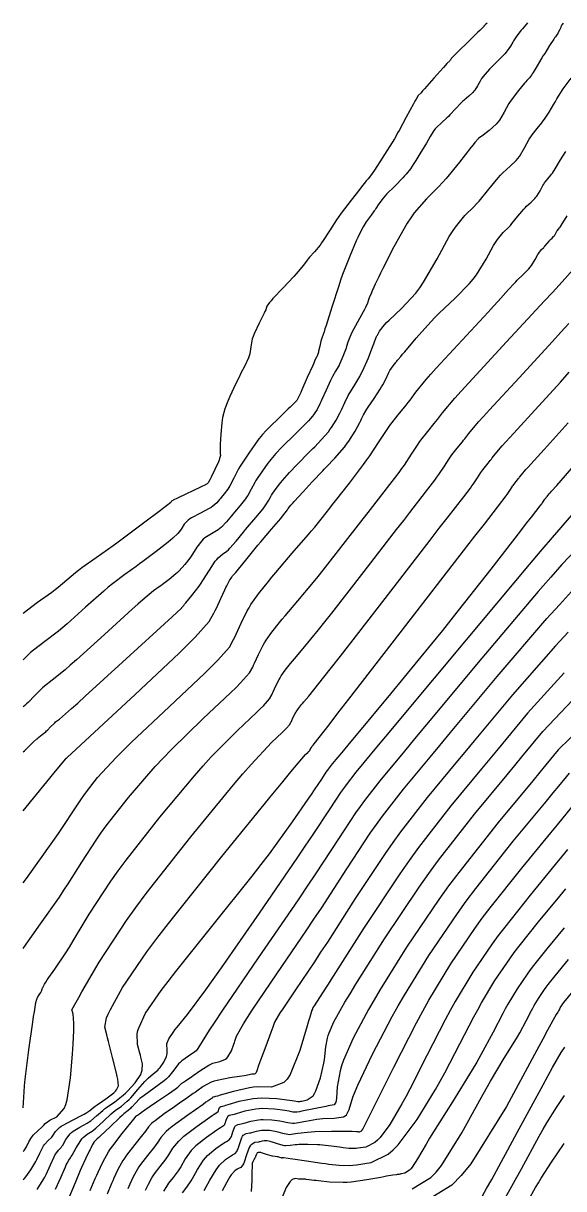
# Model space of a CAD drawing. Header units: metres. Extents: x 837475 to 838479, y 1189012 to 1191015.
# Drawn here: x 837476.5 to 837519.9, y 1190225.4 to 1190319 of the extents above; entities that cross this region are included whole.
import ezdxf

# ---------------------------------------------------------------- set-up
doc = ezdxf.new("R2010")
doc.units = ezdxf.units.M
doc.header["$LTSCALE"] = 0.3
doc.layers.add('COTAS 10', color=1, linetype='Continuous')
doc.layers.add('COTAS INT', color=252, linetype='Continuous')

msp = doc.modelspace()

# ---------------------------------------------------------------- linework, layer by layer
at = {"layer": 'COTAS 10'}
for points, elevation in [([(837519.856, 1190319.019), (837519.757, 1190318.874), (837519.696, 1190318.76), (837519.675, 1190318.718), (837519.652, 1190318.67), (837519.554, 1190318.46), (837519.456, 1190318.255), (837519.433, 1190318.211), (837519.411, 1190318.173), (837519.347, 1190318.08), (837519.225, 1190317.913), (837519.167, 1190317.828), (837519.099, 1190317.725), (837518.765, 1190317.215), (837518.368, 1190316.588), (837518.259, 1190316.413), (837518.151, 1190316.237), (837517.768, 1190315.594), (837517.442, 1190315.05), (837517.369, 1190314.937), (837517.305, 1190314.839), (837517.138, 1190314.622), (837516.934, 1190314.399), (837516.846, 1190314.299), (837516.745, 1190314.181), (837516.266, 1190313.616), (837515.745, 1190312.937), (837515.618, 1190312.747), (837515.497, 1190312.557), (837515.122, 1190311.865), (837514.738, 1190311.216), (837514.612, 1190311.054), (837514.478, 1190310.898), (837513.922, 1190310.398), (837513.417, 1190310.023), (837513.314, 1190309.947), (837513.228, 1190309.883), (837513.05, 1190309.75), (837512.774, 1190309.426), (837512.626, 1190309.242), (837512.446, 1190309.016), (837511.537, 1190307.858), (837510.453, 1190306.538), (837510.163, 1190306.211), (837509.877, 1190305.9), (837508.884, 1190304.916), (837507.896, 1190303.791), (837507.615, 1190303.393), (837507.329, 1190302.956), (837506.267, 1190301.062), (837505.376, 1190299.299), (837505.198, 1190298.945), (837505.049, 1190298.65), (837504.76, 1190298.066), (837504.652, 1190297.825), (837504.618, 1190297.745), (837504.581, 1190297.66), (837504.433, 1190297.307), (837504.29, 1190296.951), (837504.257, 1190296.865), (837504.227, 1190296.784), (837504.143, 1190296.536), (837503.981, 1190296.171), (837503.903, 1190296.017), (837503.809, 1190295.84), (837503.35, 1190295.006), (837502.892, 1190294.16), (837502.8, 1190293.974), (837502.722, 1190293.809), (837502.565, 1190293.391), (837502.468, 1190293.044), (837502.428, 1190292.924), (837502.382, 1190292.794), (837502.17, 1190292.241), (837501.928, 1190291.683), (837501.864, 1190291.55), (837501.801, 1190291.426), (837501.581, 1190291.059), (837501.335, 1190290.642), (837501.255, 1190290.487), (837501.17, 1190290.316), (837500.82, 1190289.554), (837500.474, 1190288.785), (837500.392, 1190288.608), (837500.316, 1190288.447), (837500.091, 1190287.999), (837499.871, 1190287.648), (837499.799, 1190287.548), (837499.721, 1190287.448), (837499.399, 1190287.077), (837498.987, 1190286.652), (837498.853, 1190286.518), (837498.71, 1190286.376), (837498.124, 1190285.803), (837497.529, 1190285.22), (837497.382, 1190285.071), (837497.242, 1190284.928), (837496.798, 1190284.458), (837496.39, 1190283.981), (837496.273, 1190283.833), (837496.153, 1190283.678), (837495.704, 1190283.063), (837495.287, 1190282.436), (837495.187, 1190282.275), (837495.094, 1190282.118), (837494.817, 1190281.596), (837494.537, 1190281.095), (837494.443, 1190280.952), (837494.341, 1190280.807), (837493.915, 1190280.269), (837493.46, 1190279.734), (837493.341, 1190279.591), (837493.225, 1190279.451), (837492.83, 1190278.963), (837492.415, 1190278.531), (837492.287, 1190278.425), (837492.153, 1190278.325), (837491.618, 1190278.017), (837491.089, 1190277.687), (837490.959, 1190277.574), (837490.835, 1190277.451), (837490.446, 1190276.93), (837490.088, 1190276.362), (837489.983, 1190276.21), (837489.876, 1190276.06), (837489.472, 1190275.536), (837489.025, 1190275.043), (837488.891, 1190274.912), (837488.753, 1190274.784), (837488.221, 1190274.342), (837487.688, 1190273.943), (837487.549, 1190273.841), (837487.415, 1190273.744), (837486.964, 1190273.424), (837486.102, 1190272.711), (837485.71, 1190272.365), (837485.25, 1190271.954), (837483.032, 1190269.935), (837480.772, 1190267.885), (837480.286, 1190267.456), (837479.861, 1190267.086), (837478.828, 1190266.247), (837478.223, 1190265.782), (837478.067, 1190265.647), (837477.916, 1190265.51), (837477.413, 1190264.992), (837476.924, 1190264.48), (837476.782, 1190264.346), (837476.637, 1190264.216), (837476.514, 1190264.117)], 1570), ([(837476.514, 1190231.907), (837476.569, 1190233.193), (837476.612, 1190233.678), (837476.667, 1190234.214), (837476.964, 1190236.573), (837477.278, 1190238.793), (837477.343, 1190239.241), (837477.399, 1190239.617), (837477.522, 1190240.372), (837477.601, 1190240.638), (837477.629, 1190240.705), (837477.66, 1190240.77), (837477.793, 1190240.982), (837477.921, 1190241.177), (837477.949, 1190241.231), (837477.974, 1190241.285), (837478.035, 1190241.481), (837478.214, 1190241.843), (837478.313, 1190242.001), (837478.433, 1190242.185), (837479.043, 1190243.057), (837479.923, 1190244.362), (837480.213, 1190244.819), (837480.522, 1190245.317), (837481.807, 1190247.457), (837483.536, 1190250.121), (837484.125, 1190250.948), (837484.762, 1190251.814), (837487.463, 1190255.267), (837490.253, 1190258.586), (837490.946, 1190259.368), (837491.604, 1190260.091), (837493.695, 1190262.207), (837495.228, 1190263.651), (837495.534, 1190263.95), (837495.79, 1190264.205), (837496.286, 1190264.765), (837496.464, 1190265.09), (837496.518, 1190265.199), (837496.575, 1190265.315), (837496.797, 1190265.8), (837497.055, 1190266.319), (837497.133, 1190266.456), (837497.215, 1190266.59), (837497.534, 1190267.052), (837497.964, 1190267.59), (837498.114, 1190267.771), (837498.278, 1190267.967), (837498.984, 1190268.794), (837500.219, 1190270.302), (837500.716, 1190270.928), (837501.28, 1190271.644), (837503.878, 1190274.984), (837506.482, 1190278.35), (837507.051, 1190279.083), (837507.553, 1190279.729), (837508.814, 1190281.347), (837509.55, 1190282.311), (837509.721, 1190282.546), (837509.878, 1190282.767), (837510.325, 1190283.45), (837510.697, 1190284.03), (837510.807, 1190284.186), (837510.919, 1190284.341), (837511.347, 1190284.884), (837511.76, 1190285.389), (837511.862, 1190285.519), (837511.959, 1190285.645), (837512.268, 1190286.066), (837513.055, 1190286.99), (837513.454, 1190287.433), (837513.931, 1190287.958), (837516.309, 1190290.529), (837518.995, 1190293.446), (837519.666, 1190294.188), (837520.306, 1190294.902)], 1580), ([(837522.092, 1190278.018), (837519.75, 1190275.54), (837518.852, 1190274.527), (837517.847, 1190273.371), (837513.317, 1190268.018), (837508.878, 1190262.69), (837507.929, 1190261.55), (837507.103, 1190260.557), (837505.133, 1190258.184), (837503.909, 1190256.603), (837503.553, 1190256.11), (837503.19, 1190255.591), (837501.816, 1190253.517), (837499.964, 1190250.692), (837499.299, 1190249.701), (837498.568, 1190248.619), (837495.379, 1190243.955), (837492.453, 1190239.673), (837491.888, 1190238.832), (837491.429, 1190238.14), (837490.658, 1190236.885), (837490.477, 1190236.589), (837490.389, 1190236.501), (837490.286, 1190236.411), (837489.78, 1190236.068), (837489.229, 1190235.678), (837489.097, 1190235.559), (837488.974, 1190235.435), (837488.608, 1190234.947), (837488.177, 1190234.406), (837488.014, 1190234.249), (837487.832, 1190234.088), (837487.016, 1190233.481), (837486.21, 1190232.914), (837486.034, 1190232.778), (837485.879, 1190232.652), (837485.489, 1190232.275), (837485.246, 1190231.996), (837485.184, 1190231.932), (837485.123, 1190231.873), (837484.92, 1190231.709), (837484.584, 1190231.431), (837484.439, 1190231.3), (837484.271, 1190231.147), (837483.479, 1190230.399), (837482.718, 1190229.673), (837482.57, 1190229.534), (837482.45, 1190229.421), (837482.244, 1190229.234), (837482.201, 1190229.185), (837482.183, 1190229.159), (837482.164, 1190229.127), (837482.073, 1190228.967), (837481.928, 1190228.68), (837481.873, 1190228.569), (837481.812, 1190228.444), (837481.541, 1190227.876), (837481.197, 1190227.122), (837481.09, 1190226.879), (837480.978, 1190226.622), (837480.531, 1190225.57), (837480.143, 1190224.641)], 1590), ([(837521.313, 1190262.491), (837519.459, 1190260.648), (837518.463, 1190259.446), (837517.984, 1190258.868), (837517.417, 1190258.183), (837514.638, 1190254.822), (837511.47, 1190250.821), (837510.659, 1190249.733), (837509.876, 1190248.653), (837507.286, 1190244.822), (837505.165, 1190241.404), (837504.678, 1190240.585), (837504.234, 1190239.82), (837502.993, 1190237.517), (837502.215, 1190235.733), (837502.062, 1190235.295), (837501.937, 1190234.882), (837501.712, 1190233.594), (837501.648, 1190232.687), (837501.624, 1190232.514), (837501.598, 1190232.375), (837501.479, 1190232.154), (837501.144, 1190232.104), (837500.981, 1190232.073), (837500.787, 1190232.034), (837499.832, 1190231.828), (837498.872, 1190231.634), (837498.674, 1190231.602), (837498.506, 1190231.579), (837498.147, 1190231.577), (837497.82, 1190231.649), (837497.671, 1190231.673), (837497.499, 1190231.698), (837496.667, 1190231.806), (837495.7, 1190231.853), (837495.442, 1190231.84), (837495.188, 1190231.816), (837494.306, 1190231.635), (837493.593, 1190231.428), (837493.445, 1190231.388), (837493.32, 1190231.354), (837493.047, 1190231.292), (837492.925, 1190231.221), (837492.895, 1190231.181), (837492.867, 1190231.133), (837492.777, 1190230.889), (837492.699, 1190230.643), (837492.678, 1190230.594), (837492.657, 1190230.552), (837492.585, 1190230.471), (837492.333, 1190230.312), (837492.2, 1190230.221), (837492.039, 1190230.11), (837491.227, 1190229.543), (837490.36, 1190228.852), (837490.164, 1190228.663), (837489.988, 1190228.476), (837489.511, 1190227.81), (837489.147, 1190227.182), (837489.042, 1190227.019), (837488.935, 1190226.861), (837488.532, 1190226.328), (837488.163, 1190225.852), (837488.077, 1190225.729), (837487.999, 1190225.61), (837487.776, 1190225.213)], 1600), ([(837519.925, 1190246.369), (837518.541, 1190244.684), (837517.479, 1190243.348), (837517.214, 1190242.995), (837516.961, 1190242.649), (837516.152, 1190241.459), (837515.415, 1190240.231), (837515.207, 1190239.86), (837514.998, 1190239.477), (837514.229, 1190237.982), (837513.255, 1190236.164), (837512.917, 1190235.577), (837512.548, 1190234.953), (837510.965, 1190232.399), (837509.452, 1190229.997), (837509.126, 1190229.47), (837508.841, 1190229.003), (837508.149, 1190227.814), (837507.736, 1190227.155), (837507.626, 1190227.021), (837507.519, 1190226.909), (837507.149, 1190226.681), (837506.856, 1190226.609), (837506.797, 1190226.596), (837506.748, 1190226.585), (837506.651, 1190226.567), (837506.56, 1190226.556), (837506.514, 1190226.55), (837506.459, 1190226.543), (837506.186, 1190226.503), (837505.664, 1190226.415), (837505.451, 1190226.377), (837505.21, 1190226.333), (837504.093, 1190226.124), (837502.837, 1190225.947), (837502.508, 1190225.923), (837502.186, 1190225.909), (837501.09, 1190225.951), (837500.203, 1190226.049), (837500.013, 1190226.07), (837499.848, 1190226.09), (837499.45, 1190226.141), (837499.223, 1190226.169), (837499.165, 1190226.174), (837499.108, 1190226.178), (837498.921, 1190226.181), (837498.731, 1190226.187), (837498.673, 1190226.192), (837498.613, 1190226.199), (837498.377, 1190226.238), (837498.109, 1190226.159), (837498.029, 1190226.091), (837497.945, 1190226.004), (837497.621, 1190225.524), (837497.319, 1190224.796)], 1610), ([(837516.829, 1190224.066), (837517.64, 1190225.508), (837517.867, 1190225.889), (837518.095, 1190226.263), (837518.928, 1190227.545), (837519.929, 1190229.046)], 1620)]:
    msp.add_lwpolyline(points, dxfattribs=dict(at, elevation=elevation))
at = {"layer": 'COTAS INT'}
for points, elevation in [([(837517.002, 1190319.04), (837516.577, 1190318.568), (837516.478, 1190318.451), (837516.388, 1190318.34), (837516.131, 1190317.988), (837515.929, 1190317.671), (837515.874, 1190317.582), (837515.82, 1190317.493), (837515.626, 1190317.167), (837515.364, 1190316.798), (837515.267, 1190316.682), (837515.158, 1190316.559), (837514.678, 1190316.063), (837514.175, 1190315.562), (837514.053, 1190315.435), (837513.939, 1190315.314), (837513.587, 1190314.919), (837513.309, 1190314.556), (837513.241, 1190314.455), (837513.177, 1190314.353), (837512.977, 1190313.984), (837512.763, 1190313.631), (837512.691, 1190313.541), (837512.612, 1190313.453), (837512.281, 1190313.16), (837511.893, 1190312.837), (837511.779, 1190312.73), (837511.662, 1190312.616), (837511.217, 1190312.141), (837510.76, 1190311.651), (837510.636, 1190311.526), (837510.513, 1190311.407), (837510.076, 1190311.019), (837509.675, 1190310.633), (837509.575, 1190310.514), (837509.478, 1190310.391), (837509.168, 1190309.904), (837508.871, 1190309.375), (837508.784, 1190309.226), (837508.694, 1190309.075), (837508.35, 1190308.518), (837508.016, 1190307.99), (837507.851, 1190307.731), (837507.593, 1190307.324), (837507.256, 1190306.886), (837507.127, 1190306.74), (837506.982, 1190306.584), (837506.328, 1190305.931), (837505.674, 1190305.274), (837505.529, 1190305.115), (837505.4, 1190304.966), (837505.063, 1190304.51), (837504.825, 1190304.133), (837504.758, 1190304.034), (837504.69, 1190303.937), (837504.44, 1190303.603), (837504.187, 1190303.263), (837504.117, 1190303.161), (837504.047, 1190303.057), (837503.794, 1190302.654), (837503.477, 1190302.037), (837503.366, 1190301.798), (837503.245, 1190301.529), (837502.725, 1190300.31), (837502.147, 1190298.822), (837501.989, 1190298.383), (837501.832, 1190297.933), (837501.274, 1190296.211), (837500.82, 1190294.747), (837500.729, 1190294.46), (837500.653, 1190294.225), (837500.505, 1190293.801), (837500.444, 1190293.635), (837500.424, 1190293.563), (837500.402, 1190293.478), (837500.309, 1190293.077), (837500.219, 1190292.674), (837500.199, 1190292.588), (837500.18, 1190292.514), (837500.128, 1190292.341), (837500.089, 1190292.252), (837500.079, 1190292.231), (837500.069, 1190292.211), (837500.034, 1190292.152), (837499.903, 1190291.877), (837499.832, 1190291.72), (837499.746, 1190291.529), (837499.313, 1190290.55), (837498.874, 1190289.558), (837498.785, 1190289.359), (837498.71, 1190289.193), (837498.558, 1190288.867), (837498.487, 1190288.754), (837498.464, 1190288.722), (837498.439, 1190288.69), (837498.335, 1190288.571), (837498.068, 1190288.304), (837497.941, 1190288.179), (837497.789, 1190288.032), (837497.049, 1190287.315), (837496.301, 1190286.589), (837496.144, 1190286.435), (837496.01, 1190286.303), (837495.709, 1190285.995), (837495.454, 1190285.673), (837495.348, 1190285.53), (837495.228, 1190285.365), (837494.667, 1190284.574), (837494.073, 1190283.681), (837493.931, 1190283.451), (837493.798, 1190283.228), (837493.402, 1190282.483), (837493.085, 1190281.864), (837493.002, 1190281.72), (837492.922, 1190281.588), (837492.649, 1190281.21), (837492.401, 1190280.919), (837492.336, 1190280.841), (837492.273, 1190280.764), (837492.057, 1190280.498), (837491.729, 1190280.214), (837491.595, 1190280.127), (837491.441, 1190280.035), (837490.73, 1190279.67), (837490.024, 1190279.295), (837489.873, 1190279.197), (837489.742, 1190279.101), (837489.432, 1190278.776), (837489.241, 1190278.474), (837489.185, 1190278.393), (837489.129, 1190278.313), (837488.914, 1190278.034), (837488.514, 1190277.649), (837488.341, 1190277.502), (837488.14, 1190277.337), (837487.192, 1190276.597), (837486.119, 1190275.794), (837485.841, 1190275.59), (837485.571, 1190275.394), (837484.665, 1190274.752), (837483.663, 1190273.988), (837483.333, 1190273.715), (837482.981, 1190273.415), (837481.519, 1190272.11), (837480.038, 1190270.789), (837479.673, 1190270.479), (837479.327, 1190270.194), (837478.243, 1190269.363), (837477.336, 1190268.666), (837477.103, 1190268.464), (837476.877, 1190268.258), (837476.514, 1190267.884)], 1568), ([(837513.741, 1190319.023), (837513.647, 1190318.923), (837513.496, 1190318.761), (837513.491, 1190318.753), (837513.49, 1190318.751), (837513.488, 1190318.749), (837513.484, 1190318.741), (837513.287, 1190318.546), (837513.164, 1190318.427), (837513.012, 1190318.278), (837512.218, 1190317.505), (837511.416, 1190316.724), (837511.26, 1190316.571), (837511.132, 1190316.446), (837510.908, 1190316.221), (837510.873, 1190316.175), (837510.865, 1190316.162), (837510.856, 1190316.15), (837510.831, 1190316.103), (837510.804, 1190316.058), (837510.795, 1190316.047), (837510.785, 1190316.035), (837510.743, 1190315.998), (837510.521, 1190315.762), (837510.398, 1190315.626), (837510.248, 1190315.458), (837509.482, 1190314.596), (837508.717, 1190313.733), (837508.567, 1190313.565), (837508.444, 1190313.428), (837508.222, 1190313.19), (837508.046, 1190312.902), (837507.951, 1190312.735), (837507.837, 1190312.529), (837507.256, 1190311.467), (837506.678, 1190310.401), (837506.564, 1190310.194), (837506.471, 1190310.023), (837506.305, 1190309.723), (837505.319, 1190308.17), (837504.7, 1190307.21), (837504.57, 1190307.016), (837504.458, 1190306.853), (837504.206, 1190306.523), (837504.091, 1190306.406), (837504.065, 1190306.378), (837504.042, 1190306.352), (837503.982, 1190306.271), (837503.78, 1190306.002), (837503.667, 1190305.857), (837503.529, 1190305.681), (837502.826, 1190304.79), (837502.033, 1190303.748), (837501.839, 1190303.477), (837501.655, 1190303.214), (837501.083, 1190302.324), (837500.595, 1190301.558), (837500.465, 1190301.372), (837500.337, 1190301.198), (837499.89, 1190300.663), (837499.489, 1190300.219), (837499.389, 1190300.101), (837499.295, 1190299.986), (837498.995, 1190299.59), (837498.583, 1190299.078), (837498.417, 1190298.89), (837498.23, 1190298.681), (837497.368, 1190297.759), (837496.557, 1190296.891), (837496.402, 1190296.716), (837496.277, 1190296.569), (837496.076, 1190296.275), (837495.976, 1190296.003), (837495.914, 1190295.87), (837495.838, 1190295.712), (837495.44, 1190294.931), (837495.037, 1190294.065), (837494.958, 1190293.853), (837494.893, 1190293.654), (837494.775, 1190293.032), (837494.687, 1190292.468), (837494.641, 1190292.304), (837494.585, 1190292.137), (837494.306, 1190291.508), (837493.962, 1190290.841), (837493.865, 1190290.65), (837493.768, 1190290.457), (837493.411, 1190289.739), (837493.081, 1190289.031), (837493, 1190288.845), (837492.924, 1190288.662), (837492.69, 1190288.035), (837492.516, 1190287.359), (837492.479, 1190287.145), (837492.446, 1190286.919), (837492.365, 1190286.008), (837492.326, 1190285.194), (837492.32, 1190285.029), (837492.314, 1190284.892), (837492.311, 1190284.615), (837492.319, 1190284.504), (837492.324, 1190284.436), (837492.333, 1190284.303), (837492.272, 1190284.044), (837492.23, 1190283.93), (837492.176, 1190283.798), (837491.892, 1190283.169), (837491.598, 1190282.559), (837491.538, 1190282.438), (837491.487, 1190282.338), (837491.383, 1190282.152), (837491.342, 1190282.103), (837491.32, 1190282.077), (837491.285, 1190282.033), (837491.043, 1190281.898), (837490.902, 1190281.828), (837490.73, 1190281.744), (837488.958, 1190280.903), (837488.787, 1190280.82), (837488.649, 1190280.751), (837488.417, 1190280.621), (837488.394, 1190280.585), (837488.388, 1190280.575), (837488.381, 1190280.566), (837488.355, 1190280.533), (837488.003, 1190280.255), (837487.79, 1190280.092), (837487.527, 1190279.891), (837486.162, 1190278.852), (837484.551, 1190277.645), (837484.134, 1190277.339), (837483.728, 1190277.044), (837482.365, 1190276.08), (837481.223, 1190275.265), (837480.957, 1190275.065), (837480.712, 1190274.876), (837480.007, 1190274.285), (837479.303, 1190273.693), (837479.059, 1190273.503), (837478.794, 1190273.301), (837477.658, 1190272.479), (837476.514, 1190271.599)], 1566), ([(837476.514, 1190260.494), (837476.604, 1190260.586), (837476.812, 1190260.799), (837477.305, 1190261.284), (837477.593, 1190261.538), (837477.673, 1190261.605), (837477.753, 1190261.67), (837478.039, 1190261.891), (837478.314, 1190262.113), (837478.387, 1190262.178), (837478.458, 1190262.246), (837478.704, 1190262.502), (837478.955, 1190262.762), (837479.031, 1190262.831), (837479.109, 1190262.898), (837479.412, 1190263.132), (837480.385, 1190263.969), (837480.885, 1190264.418), (837481.485, 1190264.961), (837484.485, 1190267.705), (837488.454, 1190271.352), (837489.203, 1190272.041), (837489.238, 1190272.075), (837489.246, 1190272.082), (837489.252, 1190272.089), (837489.266, 1190272.105), (837489.389, 1190272.258), (837489.465, 1190272.351), (837489.559, 1190272.465), (837490.046, 1190273.057), (837490.63, 1190273.814), (837490.785, 1190274.032), (837490.937, 1190274.254), (837491.461, 1190275.085), (837491.928, 1190275.801), (837492.044, 1190275.95), (837492.155, 1190276.078), (837492.505, 1190276.364), (837492.864, 1190276.616), (837492.979, 1190276.723), (837493.102, 1190276.847), (837493.603, 1190277.428), (837494.178, 1190278.138), (837494.347, 1190278.342), (837494.52, 1190278.55), (837495.181, 1190279.328), (837495.761, 1190280.026), (837495.883, 1190280.184), (837495.988, 1190280.326), (837496.231, 1190280.708), (837496.39, 1190281.008), (837496.444, 1190281.098), (837496.501, 1190281.191), (837496.741, 1190281.551), (837497.078, 1190281.992), (837497.197, 1190282.135), (837497.327, 1190282.289), (837497.888, 1190282.921), (837498.474, 1190283.553), (837498.619, 1190283.706), (837498.758, 1190283.85), (837499.198, 1190284.291), (837499.631, 1190284.72), (837499.765, 1190284.857), (837499.905, 1190285.001), (837500.462, 1190285.584), (837501.003, 1190286.206), (837501.133, 1190286.374), (837501.255, 1190286.541), (837501.624, 1190287.131), (837501.922, 1190287.702), (837501.999, 1190287.857), (837502.074, 1190288.011), (837502.326, 1190288.558), (837502.594, 1190289.102), (837502.678, 1190289.254), (837502.768, 1190289.407), (837503.128, 1190289.966), (837503.532, 1190290.642), (837503.649, 1190290.869), (837503.767, 1190291.114), (837504.212, 1190292.141), (837504.584, 1190293.075), (837504.657, 1190293.26), (837504.716, 1190293.414), (837504.82, 1190293.705), (837504.875, 1190293.845), (837504.904, 1190293.903), (837504.938, 1190293.97), (837505.107, 1190294.281), (837505.505, 1190294.782), (837505.682, 1190294.968), (837505.888, 1190295.174), (837506.876, 1190296.091), (837508.03, 1190297.342), (837508.341, 1190297.76), (837508.648, 1190298.209), (837509.727, 1190300.088), (837510.711, 1190301.885), (837510.959, 1190302.283), (837511.196, 1190302.637), (837511.963, 1190303.554), (837512.681, 1190304.266), (837512.888, 1190304.491), (837513.097, 1190304.727), (837513.881, 1190305.681), (837514.633, 1190306.59), (837514.822, 1190306.799), (837515.003, 1190306.988), (837515.587, 1190307.517), (837516.089, 1190307.993), (837516.217, 1190308.149), (837516.341, 1190308.316), (837516.75, 1190309.008), (837517.135, 1190309.706), (837517.244, 1190309.878), (837517.353, 1190310.04), (837517.755, 1190310.545), (837518.151, 1190311.018), (837518.256, 1190311.159), (837518.36, 1190311.305), (837518.718, 1190311.871), (837519.104, 1190312.519), (837519.225, 1190312.717), (837519.352, 1190312.923), (837519.862, 1190313.736), (837520.485, 1190314.586)], 1572), ([(837476.514, 1190255.764), (837479.243, 1190259.097), (837479.937, 1190259.944), (837479.95, 1190259.96), (837479.953, 1190259.964), (837479.955, 1190259.967), (837479.962, 1190259.977), (837479.967, 1190259.985), (837479.968, 1190259.987), (837479.97, 1190259.989), (837479.976, 1190259.996), (837479.984, 1190260.004), (837479.987, 1190260.006), (837479.988, 1190260.008), (837479.99, 1190260.009), (837479.992, 1190260.011), (837479.994, 1190260.012), (837479.995, 1190260.014), (837479.997, 1190260.016), (837480.002, 1190260.02), (837480.007, 1190260.025), (837480.022, 1190260.038), (837485.504, 1190265.116), (837489.015, 1190268.424), (837489.718, 1190269.11), (837490.303, 1190269.695), (837491.442, 1190270.979), (837491.814, 1190271.645), (837491.916, 1190271.841), (837492.017, 1190272.043), (837492.376, 1190272.812), (837492.699, 1190273.522), (837492.777, 1190273.686), (837492.851, 1190273.836), (837493.077, 1190274.258), (837493.244, 1190274.528), (837493.28, 1190274.582), (837493.312, 1190274.626), (837493.393, 1190274.711), (837493.575, 1190274.907), (837493.672, 1190275.022), (837493.788, 1190275.163), (837494.376, 1190275.893), (837495.13, 1190276.825), (837495.352, 1190277.093), (837495.579, 1190277.365), (837496.447, 1190278.386), (837497.18, 1190279.245), (837497.323, 1190279.416), (837497.44, 1190279.556), (837497.645, 1190279.821), (837497.686, 1190279.898), (837497.7, 1190279.922), (837497.715, 1190279.946), (837497.777, 1190280.039), (837498.003, 1190280.305), (837498.121, 1190280.438), (837498.263, 1190280.597), (837498.977, 1190281.384), (837499.705, 1190282.178), (837499.857, 1190282.342), (837499.986, 1190282.481), (837500.272, 1190282.779), (837500.552, 1190283.065), (837500.677, 1190283.196), (837500.823, 1190283.349), (837501.525, 1190284.09), (837502.285, 1190284.963), (837502.468, 1190285.2), (837502.639, 1190285.434), (837503.157, 1190286.262), (837503.528, 1190286.956), (837503.606, 1190287.106), (837503.675, 1190287.238), (837503.833, 1190287.562), (837504.017, 1190287.888), (837504.101, 1190288.021), (837504.2, 1190288.172), (837504.675, 1190288.872), (837505.168, 1190289.619), (837505.277, 1190289.8), (837505.375, 1190289.969), (837505.63, 1190290.487), (837505.825, 1190290.911), (837505.886, 1190291.022), (837505.949, 1190291.129), (837506.198, 1190291.492), (837506.414, 1190291.77), (837506.456, 1190291.824), (837506.49, 1190291.868), (837506.549, 1190291.945), (837506.558, 1190291.958), (837506.561, 1190291.961), (837506.564, 1190291.965), (837506.576, 1190291.978), (837506.809, 1190292.254), (837506.952, 1190292.423), (837507.129, 1190292.632), (837508.049, 1190293.723), (837509.221, 1190295.038), (837509.557, 1190295.389), (837509.898, 1190295.734), (837511.169, 1190296.933), (837512.344, 1190298.118), (837512.624, 1190298.455), (837512.885, 1190298.795), (837513.663, 1190300.054), (837514.27, 1190301.163), (837514.423, 1190301.408), (837514.569, 1190301.627), (837515.042, 1190302.192), (837515.485, 1190302.632), (837515.613, 1190302.77), (837515.742, 1190302.916), (837516.226, 1190303.504), (837516.689, 1190304.065), (837516.806, 1190304.194), (837516.917, 1190304.311), (837517.278, 1190304.637), (837517.587, 1190304.931), (837517.667, 1190305.027), (837517.743, 1190305.13), (837517.995, 1190305.556), (837518.233, 1190305.987), (837518.3, 1190306.093), (837518.367, 1190306.193), (837518.615, 1190306.505), (837518.859, 1190306.797), (837518.924, 1190306.884), (837518.988, 1190306.974), (837519.209, 1190307.322), (837519.639, 1190308.024), (837519.834, 1190308.337), (837520.063, 1190308.702)], 1574), ([(837476.514, 1190249.98), (837476.765, 1190250.335), (837478.894, 1190253.311), (837479.341, 1190253.948), (837479.726, 1190254.503), (837480.6, 1190255.833), (837481.175, 1190256.718), (837481.37, 1190256.993), (837481.582, 1190257.28), (837482.48, 1190258.428), (837483.968, 1190260.051), (837484.552, 1190260.638), (837485.211, 1190261.286), (837488.213, 1190264.126), (837491.078, 1190266.825), (837491.651, 1190267.385), (837492.129, 1190267.862), (837493.057, 1190268.908), (837493.389, 1190269.517), (837493.491, 1190269.719), (837493.596, 1190269.937), (837494.013, 1190270.844), (837494.494, 1190271.813), (837494.64, 1190272.069), (837494.792, 1190272.321), (837495.391, 1190273.185), (837496.193, 1190274.189), (837496.474, 1190274.529), (837496.781, 1190274.895), (837498.101, 1190276.44), (837499.378, 1190277.927), (837499.657, 1190278.257), (837499.904, 1190278.551), (837500.528, 1190279.317), (837501.111, 1190280.067), (837501.333, 1190280.35), (837501.581, 1190280.667), (837502.693, 1190282.084), (837503.832, 1190283.576), (837504.096, 1190283.94), (837504.339, 1190284.282), (837505.031, 1190285.338), (837505.607, 1190286.235), (837505.777, 1190286.477), (837505.95, 1190286.716), (837506.612, 1190287.557), (837507.251, 1190288.337), (837507.409, 1190288.539), (837507.559, 1190288.734), (837508.037, 1190289.385), (837508.865, 1190290.397), (837509.236, 1190290.819), (837509.67, 1190291.304), (837511.75, 1190293.565), (837513.831, 1190295.808), (837514.265, 1190296.28), (837514.638, 1190296.688), (837515.472, 1190297.622), (837515.916, 1190298.12), (837516.043, 1190298.253), (837516.172, 1190298.384), (837516.654, 1190298.838), (837517.099, 1190299.287), (837517.205, 1190299.414), (837517.304, 1190299.543), (837517.599, 1190300.021), (837517.829, 1190300.441), (837517.887, 1190300.534), (837517.942, 1190300.616), (837518.122, 1190300.831), (837518.29, 1190300.997), (837518.338, 1190301.05), (837518.387, 1190301.105), (837518.57, 1190301.328), (837518.746, 1190301.54), (837518.79, 1190301.589), (837518.832, 1190301.633), (837518.969, 1190301.757), (837519.086, 1190301.868), (837519.116, 1190301.905), (837519.145, 1190301.944), (837519.241, 1190302.105), (837519.33, 1190302.269), (837519.356, 1190302.309), (837519.381, 1190302.346), (837519.475, 1190302.465), (837519.568, 1190302.575), (837519.592, 1190302.608), (837519.617, 1190302.642), (837519.7, 1190302.774), (837520.174, 1190303.53)], 1576), ([(837476.514, 1190244.704), (837476.567, 1190244.785), (837477.904, 1190246.696), (837479.409, 1190248.837), (837479.777, 1190249.383), (837480.124, 1190249.91), (837481.204, 1190251.645), (837482.355, 1190253.419), (837482.748, 1190253.97), (837483.172, 1190254.547), (837484.971, 1190256.847), (837487.11, 1190259.318), (837487.749, 1190260.003), (837488.408, 1190260.689), (837490.954, 1190263.167), (837493.153, 1190265.238), (837493.593, 1190265.667), (837493.959, 1190266.034), (837494.672, 1190266.836), (837494.927, 1190267.304), (837495.004, 1190267.459), (837495.086, 1190267.626), (837495.405, 1190268.322), (837495.774, 1190269.066), (837495.887, 1190269.262), (837496.003, 1190269.455), (837496.462, 1190270.119), (837497.078, 1190270.889), (837497.294, 1190271.15), (837497.529, 1190271.431), (837498.543, 1190272.617), (837499.798, 1190274.115), (837500.186, 1190274.592), (837500.592, 1190275.098), (837502.203, 1190277.151), (837503.797, 1190279.208), (837504.192, 1190279.717), (837504.567, 1190280.198), (837505.753, 1190281.716), (837506.691, 1190282.944), (837506.909, 1190283.243), (837507.108, 1190283.524), (837507.678, 1190284.394), (837508.152, 1190285.133), (837508.292, 1190285.332), (837508.435, 1190285.529), (837508.98, 1190286.22), (837509.505, 1190286.863), (837509.635, 1190287.029), (837509.759, 1190287.189), (837510.152, 1190287.726), (837511.154, 1190288.903), (837511.662, 1190289.467), (837512.271, 1190290.135), (837515.3, 1190293.41), (837518.361, 1190296.705), (837518.99, 1190297.386), (837519.524, 1190297.967), (837520.661, 1190299.227)], 1578), ([(837476.514, 1190228.396), (837476.578, 1190228.479), (837476.764, 1190228.78), (837476.809, 1190228.862), (837476.853, 1190228.944), (837476.988, 1190229.237), (837477.167, 1190229.544), (837477.238, 1190229.634), (837477.317, 1190229.727), (837477.681, 1190230.08), (837478.03, 1190230.394), (837478.101, 1190230.461), (837478.16, 1190230.52), (837478.281, 1190230.663), (837478.452, 1190230.797), (837478.543, 1190230.85), (837478.653, 1190230.911), (837479.21, 1190231.188), (837479.793, 1190231.868), (837479.92, 1190232.182), (837480.031, 1190232.55), (837480.31, 1190234.335), (837480.458, 1190236.218), (837480.487, 1190236.649), (837480.512, 1190237.04), (837480.558, 1190238.124), (837480.559, 1190238.829), (837480.554, 1190238.981), (837480.548, 1190239.115), (837480.508, 1190239.443), (837480.462, 1190239.62), (837480.452, 1190239.659), (837480.443, 1190239.693), (837480.421, 1190239.779), (837480.748, 1190240.401), (837480.959, 1190240.773), (837481.223, 1190241.232), (837482.612, 1190243.612), (837484.79, 1190246.949), (837485.552, 1190248.011), (837486.383, 1190249.133), (837489.955, 1190253.687), (837493.396, 1190257.854), (837494.143, 1190258.734), (837494.801, 1190259.494), (837496.436, 1190261.247), (837497.303, 1190262.064), (837497.476, 1190262.233), (837497.62, 1190262.377), (837497.901, 1190262.693), (837498.001, 1190262.877), (837498.032, 1190262.938), (837498.064, 1190263.004), (837498.19, 1190263.278), (837498.335, 1190263.571), (837498.38, 1190263.649), (837498.426, 1190263.725), (837498.606, 1190263.986), (837498.849, 1190264.29), (837498.934, 1190264.392), (837499.027, 1190264.503), (837499.426, 1190264.97), (837500.639, 1190266.49), (837501.245, 1190267.264), (837501.967, 1190268.191), (837505.553, 1190272.817), (837509.168, 1190277.491), (837509.91, 1190278.449), (837510.539, 1190279.261), (837511.874, 1190280.979), (837512.409, 1190281.679), (837512.533, 1190281.85), (837512.647, 1190282.01), (837512.972, 1190282.506), (837513.243, 1190282.927), (837513.322, 1190283.041), (837513.404, 1190283.153), (837513.715, 1190283.548), (837514.014, 1190283.914), (837514.089, 1190284.009), (837514.159, 1190284.1), (837514.383, 1190284.406), (837514.955, 1190285.078), (837515.245, 1190285.4), (837515.591, 1190285.781), (837517.319, 1190287.649), (837519.629, 1190290.187), (837520.342, 1190290.99)], 1582), ([(837476.514, 1190226.125), (837476.589, 1190226.217), (837476.711, 1190226.373), (837477.108, 1190226.923), (837477.441, 1190227.462), (837477.523, 1190227.61), (837477.601, 1190227.757), (837477.844, 1190228.283), (837478.076, 1190228.756), (837478.147, 1190228.869), (837478.221, 1190228.975), (837478.511, 1190229.293), (837478.79, 1190229.567), (837478.856, 1190229.644), (837478.919, 1190229.722), (837479.106, 1190230.011), (837479.411, 1190230.331), (837479.547, 1190230.43), (837479.706, 1190230.532), (837480.468, 1190230.937), (837481.234, 1190231.319), (837481.396, 1190231.407), (837481.536, 1190231.487), (837481.861, 1190231.713), (837482.166, 1190231.96), (837482.294, 1190232.053), (837482.441, 1190232.158), (837483.127, 1190232.629), (837483.779, 1190233.122), (837483.904, 1190233.24), (837484.004, 1190233.351), (837484.166, 1190233.686), (837484.095, 1190234.208), (837484.048, 1190234.436), (837483.989, 1190234.701), (837483.68, 1190235.961), (837483.349, 1190237.246), (837483.276, 1190237.526), (837483.213, 1190237.773), (837483.052, 1190238.395), (837483.205, 1190239.129), (837483.339, 1190239.447), (837483.513, 1190239.816), (837484.472, 1190241.564), (837486.436, 1190244.442), (837487.244, 1190245.524), (837488.166, 1190246.728), (837492.447, 1190252.106), (837496.538, 1190257.122), (837497.34, 1190258.099), (837497.998, 1190258.896), (837499.178, 1190260.288), (837499.378, 1190260.476), (837499.418, 1190260.515), (837499.451, 1190260.549), (837499.516, 1190260.621), (837499.539, 1190260.664), (837499.546, 1190260.678), (837499.553, 1190260.693), (837499.582, 1190260.757), (837499.616, 1190260.824), (837499.626, 1190260.842), (837499.637, 1190260.86), (837499.678, 1190260.92), (837499.734, 1190260.99), (837499.754, 1190261.014), (837499.775, 1190261.039), (837499.868, 1190261.147), (837501.059, 1190262.677), (837501.774, 1190263.599), (837502.655, 1190264.738), (837507.228, 1190270.65), (837511.854, 1190276.632), (837512.768, 1190277.815), (837513.525, 1190278.792), (837514.935, 1190280.61), (837515.268, 1190281.047), (837515.346, 1190281.153), (837515.417, 1190281.253), (837515.619, 1190281.562), (837515.788, 1190281.825), (837515.837, 1190281.896), (837515.888, 1190281.966), (837516.082, 1190282.212), (837516.269, 1190282.44), (837516.315, 1190282.499), (837516.359, 1190282.556), (837516.499, 1190282.747), (837516.855, 1190283.165), (837517.036, 1190283.366), (837517.252, 1190283.603), (837518.329, 1190284.768), (837520.262, 1190286.927)], 1584), ([(837477.638, 1190225.367), (837478.119, 1190226.144), (837478.237, 1190226.357), (837478.349, 1190226.57), (837478.7, 1190227.329), (837478.986, 1190227.968), (837479.057, 1190228.104), (837479.125, 1190228.223), (837479.341, 1190228.506), (837479.549, 1190228.739), (837479.612, 1190228.827), (837479.677, 1190228.924), (837479.931, 1190229.359), (837480.268, 1190229.817), (837480.385, 1190229.93), (837480.513, 1190230.036), (837481.06, 1190230.369), (837481.639, 1190230.686), (837481.787, 1190230.783), (837481.93, 1190230.883), (837482.4, 1190231.275), (837482.887, 1190231.701), (837483.04, 1190231.823), (837483.201, 1190231.946), (837483.848, 1190232.405), (837484.524, 1190232.924), (837484.704, 1190233.085), (837484.88, 1190233.255), (837485.49, 1190233.93), (837485.939, 1190234.604), (837486.014, 1190234.773), (837486.068, 1190234.933), (837486.087, 1190235.448), (837485.952, 1190235.97), (837485.91, 1190236.135), (837485.865, 1190236.309), (837485.683, 1190237.011), (837485.662, 1190237.857), (837485.719, 1190238.122), (837485.803, 1190238.4), (837486.333, 1190239.516), (837487.593, 1190241.335), (837488.138, 1190242.056), (837488.768, 1190242.871), (837491.75, 1190246.604), (837494.88, 1190250.516), (837495.603, 1190251.445), (837496.264, 1190252.308), (837498.132, 1190254.868), (837499.381, 1190256.689), (837499.651, 1190257.087), (837499.888, 1190257.438), (837500.471, 1190258.319), (837500.827, 1190258.857), (837500.921, 1190258.991), (837501.013, 1190259.119), (837501.331, 1190259.529), (837502.236, 1190260.618), (837502.699, 1190261.174), (837503.254, 1190261.84), (837506.026, 1190265.166), (837509.311, 1190269.161), (837510.19, 1190270.249), (837511.055, 1190271.329), (837514.069, 1190275.166), (837516.451, 1190278.248), (837516.919, 1190278.852), (837517.303, 1190279.348), (837517.995, 1190280.241), (837518.127, 1190280.414), (837518.158, 1190280.456), (837518.186, 1190280.496), (837518.266, 1190280.618), (837518.333, 1190280.722), (837518.373, 1190280.778), (837518.449, 1190280.875), (837518.523, 1190280.966), (837518.542, 1190280.989), (837518.559, 1190281.012), (837518.614, 1190281.087), (837518.755, 1190281.253), (837518.827, 1190281.332), (837518.912, 1190281.426), (837519.339, 1190281.887), (837520.896, 1190283.668)], 1586), ([(837479.097, 1190225.382), (837479.555, 1190226.374), (837479.895, 1190227.18), (837479.967, 1190227.339), (837480.029, 1190227.471), (837480.171, 1190227.719), (837480.309, 1190227.912), (837480.368, 1190228.01), (837480.436, 1190228.126), (837480.757, 1190228.707), (837481.125, 1190229.303), (837481.223, 1190229.43), (837481.319, 1190229.541), (837481.652, 1190229.802), (837482.045, 1190230.053), (837482.179, 1190230.158), (837482.324, 1190230.278), (837482.94, 1190230.837), (837483.579, 1190231.424), (837483.739, 1190231.562), (837483.892, 1190231.689), (837484.384, 1190232.057), (837484.858, 1190232.442), (837485, 1190232.579), (837485.147, 1190232.729), (837485.716, 1190233.382), (837486.27, 1190234.025), (837486.407, 1190234.169), (837486.538, 1190234.298), (837486.951, 1190234.641), (837487.305, 1190234.936), (837487.397, 1190235.034), (837487.487, 1190235.14), (837487.792, 1190235.582), (837488.009, 1190236.041), (837488.043, 1190236.156), (837488.065, 1190236.267), (837488.053, 1190236.627), (837488.023, 1190236.955), (837488.034, 1190237.046), (837488.053, 1190237.138), (837488.193, 1190237.468), (837488.54, 1190237.969), (837488.69, 1190238.168), (837488.864, 1190238.392), (837489.685, 1190239.42), (837491.163, 1190241.393), (837491.751, 1190242.213), (837492.416, 1190243.153), (837495.464, 1190247.536), (837498.496, 1190251.96), (837499.152, 1190252.925), (837499.728, 1190253.777), (837501.143, 1190255.918), (837502.008, 1190257.224), (837502.237, 1190257.55), (837502.461, 1190257.861), (837503.232, 1190258.857), (837505.04, 1190261.032), (837505.918, 1190262.087), (837506.961, 1190263.338), (837512.088, 1190269.492), (837517.154, 1190275.547), (837518.156, 1190276.737), (837518.986, 1190277.716), (837520.537, 1190279.492)], 1588), ([(837481.883, 1190225.277), (837482.295, 1190226.245), (837482.405, 1190226.496), (837482.514, 1190226.739), (837482.888, 1190227.556), (837483.348, 1190228.376), (837483.51, 1190228.621), (837483.687, 1190228.875), (837484.448, 1190229.859), (837485.143, 1190230.699), (837485.277, 1190230.863), (837485.386, 1190230.997), (837485.571, 1190231.232), (837485.624, 1190231.289), (837485.649, 1190231.31), (837485.68, 1190231.335), (837485.83, 1190231.446), (837486.073, 1190231.615), (837486.161, 1190231.677), (837486.259, 1190231.745), (837486.69, 1190232.045), (837487.216, 1190232.406), (837487.373, 1190232.513), (837487.535, 1190232.623), (837488.164, 1190233.046), (837488.708, 1190233.422), (837488.817, 1190233.502), (837488.908, 1190233.572), (837489.085, 1190233.74), (837489.189, 1190233.854), (837489.234, 1190233.89), (837489.285, 1190233.928), (837489.528, 1190234.083), (837489.892, 1190234.315), (837490.019, 1190234.402), (837490.159, 1190234.498), (837490.761, 1190234.927), (837491.407, 1190235.336), (837491.575, 1190235.421), (837491.737, 1190235.493), (837492.283, 1190235.647), (837492.739, 1190235.819), (837492.845, 1190235.902), (837492.942, 1190236), (837493.219, 1190236.48), (837493.416, 1190237.016), (837493.462, 1190237.15), (837493.504, 1190237.276), (837493.627, 1190237.679), (837494.186, 1190238.663), (837494.503, 1190239.157), (837494.89, 1190239.746), (837496.877, 1190242.673), (837499.225, 1190246.129), (837499.841, 1190247.051), (837500.442, 1190247.959), (837502.488, 1190251.116), (837504.371, 1190253.959), (837504.869, 1190254.669), (837505.356, 1190255.345), (837507.034, 1190257.512), (837509.166, 1190260.082), (837509.94, 1190261.014), (837510.795, 1190262.041), (837514.545, 1190266.544), (837518.54, 1190271.195), (837519.548, 1190272.316), (837520.514, 1190273.364)], 1592), ([(837520.244, 1190270.105), (837519.233, 1190269.019), (837515.774, 1190265.07), (837512.712, 1190261.392), (837511.951, 1190260.477), (837511.229, 1190259.607), (837508.935, 1190256.839), (837506.804, 1190254.087), (837506.185, 1190253.228), (837505.552, 1190252.326), (837503.161, 1190248.715), (837500.921, 1190245.227), (837500.384, 1190244.402), (837499.883, 1190243.638), (837498.375, 1190241.391), (837497.341, 1190239.868), (837497.139, 1190239.561), (837496.974, 1190239.304), (837496.684, 1190238.792), (837496.543, 1190238.382), (837496.473, 1190238.19), (837496.39, 1190237.963), (837495.974, 1190236.859), (837495.556, 1190235.749), (837495.471, 1190235.518), (837495.398, 1190235.321), (837495.247, 1190234.883), (837495.176, 1190234.708), (837495.154, 1190234.675), (837495.131, 1190234.65), (837495.04, 1190234.616), (837494.936, 1190234.618), (837494.904, 1190234.615), (837494.872, 1190234.61), (837494.746, 1190234.58), (837494.412, 1190234.517), (837494.249, 1190234.49), (837494.055, 1190234.46), (837493.099, 1190234.321), (837492.069, 1190234.116), (837491.827, 1190234.045), (837491.605, 1190233.967), (837490.962, 1190233.633), (837490.444, 1190233.261), (837490.3, 1190233.159), (837490.157, 1190233.057), (837489.637, 1190232.693), (837489.043, 1190232.28), (837488.853, 1190232.147), (837488.651, 1190232.006), (837487.83, 1190231.428), (837487.091, 1190230.884), (837486.941, 1190230.763), (837486.815, 1190230.656), (837486.556, 1190230.376), (837486.326, 1190230.044), (837486.218, 1190229.902), (837486.091, 1190229.74), (837485.469, 1190228.976), (837484.806, 1190228.119), (837484.652, 1190227.898), (837484.511, 1190227.684), (837484.11, 1190226.97), (837483.784, 1190226.259), (837483.689, 1190226.047), (837483.594, 1190225.828), (837483.234, 1190224.985)], 1594), ([(837519.927, 1190266.843), (837517.002, 1190263.596), (837514.629, 1190260.743), (837513.962, 1190259.941), (837513.291, 1190259.132), (837510.836, 1190256.167), (837508.252, 1190252.829), (837507.5, 1190251.787), (837506.733, 1190250.693), (837503.833, 1190246.314), (837501.399, 1190242.494), (837500.926, 1190241.753), (837500.541, 1190241.148), (837499.873, 1190240.109), (837499.792, 1190239.99), (837499.776, 1190239.966), (837499.763, 1190239.945), (837499.74, 1190239.905), (837499.729, 1190239.873), (837499.724, 1190239.858), (837499.717, 1190239.84), (837499.685, 1190239.754), (837499.513, 1190239.194), (837499.418, 1190238.878), (837499.304, 1190238.492), (837498.72, 1190236.517), (837497.935, 1190234.586), (837497.693, 1190234.229), (837497.441, 1190233.949), (837496.441, 1190233.576), (837495.322, 1190233.602), (837494.994, 1190233.574), (837494.659, 1190233.529), (837493.383, 1190233.238), (837492.315, 1190232.922), (837492.11, 1190232.861), (837491.946, 1190232.813), (837491.681, 1190232.735), (837491.676, 1190232.732), (837491.674, 1190232.728), (837491.67, 1190232.718), (837491.666, 1190232.707), (837491.666, 1190232.705), (837491.665, 1190232.703), (837491.662, 1190232.7), (837491.362, 1190232.489), (837491.174, 1190232.357), (837490.94, 1190232.193), (837489.718, 1190231.332), (837488.46, 1190230.404), (837488.204, 1190230.196), (837487.988, 1190230.011), (837487.541, 1190229.521), (837487.267, 1190229.09), (837487.159, 1190228.941), (837487.039, 1190228.78), (837486.49, 1190228.093), (837485.925, 1190227.363), (837485.794, 1190227.175), (837485.674, 1190226.993), (837485.332, 1190226.384), (837485.054, 1190225.778), (837484.974, 1190225.598), (837484.892, 1190225.412)], 1596), ([(837486.324, 1190225.298), (837486.554, 1190225.798), (837486.836, 1190226.301), (837486.935, 1190226.452), (837487.044, 1190226.608), (837487.511, 1190227.211), (837487.987, 1190227.821), (837488.101, 1190227.98), (837488.207, 1190228.136), (837488.526, 1190228.665), (837488.988, 1190229.244), (837489.184, 1190229.43), (837489.41, 1190229.628), (837490.472, 1190230.438), (837491.489, 1190231.152), (837491.687, 1190231.289), (837491.847, 1190231.401), (837492.123, 1190231.585), (837492.161, 1190231.628), (837492.172, 1190231.649), (837492.183, 1190231.675), (837492.223, 1190231.804), (837492.27, 1190231.931), (837492.285, 1190231.956), (837492.301, 1190231.976), (837492.364, 1190232.013), (837492.633, 1190232.083), (837492.778, 1190232.124), (837492.954, 1190232.175), (837493.844, 1190232.437), (837494.97, 1190232.667), (837495.294, 1190232.698), (837495.623, 1190232.714), (837496.856, 1190232.655), (837497.889, 1190232.528), (837498.091, 1190232.501), (837498.257, 1190232.479), (837498.556, 1190232.431), (837498.708, 1190232.435), (837498.782, 1190232.445), (837498.869, 1190232.46), (837499.296, 1190232.548), (837499.775, 1190232.891), (837499.894, 1190233.067), (837500.007, 1190233.278), (837500.367, 1190234.333), (837500.631, 1190235.492), (837500.684, 1190235.769), (837500.728, 1190236.027), (837500.812, 1190236.8), (837500.923, 1190237.503), (837500.984, 1190237.717), (837501.057, 1190237.94), (837501.43, 1190238.814), (837502.335, 1190240.403), (837502.743, 1190241.077), (837503.22, 1190241.852), (837505.513, 1190245.494), (837508.288, 1190249.646), (837509.068, 1190250.741), (837509.854, 1190251.814), (837512.737, 1190255.494), (837515.354, 1190258.658), (837515.973, 1190259.404), (837516.546, 1190260.095), (837518.231, 1190262.122), (837520.62, 1190264.667)], 1598), ([(837489.282, 1190225.096), (837489.552, 1190225.446), (837489.883, 1190225.901), (837489.983, 1190226.058), (837490.087, 1190226.228), (837490.496, 1190226.954), (837490.988, 1190227.709), (837491.144, 1190227.897), (837491.31, 1190228.076), (837491.981, 1190228.648), (837492.588, 1190229.069), (837492.713, 1190229.153), (837492.819, 1190229.223), (837493.046, 1190229.357), (837493.154, 1190229.477), (837493.184, 1190229.538), (837493.215, 1190229.611), (837493.331, 1190229.975), (837493.463, 1190230.336), (837493.505, 1190230.407), (837493.55, 1190230.465), (837493.729, 1190230.57), (837494.007, 1190230.625), (837494.113, 1190230.651), (837494.232, 1190230.682), (837494.768, 1190230.834), (837495.407, 1190230.964), (837495.591, 1190230.982), (837495.777, 1190230.991), (837496.477, 1190230.958), (837497.109, 1190230.869), (837497.252, 1190230.844), (837497.382, 1190230.818), (837497.738, 1190230.724), (837498.124, 1190230.684), (837498.273, 1190230.693), (837498.44, 1190230.711), (837499.196, 1190230.848), (837500.077, 1190231.003), (837500.324, 1190231.033), (837500.572, 1190231.057), (837501.476, 1190231.094), (837502.214, 1190231.197), (837502.357, 1190231.262), (837502.472, 1190231.343), (837502.668, 1190231.768), (837502.971, 1190232.772), (837503.154, 1190233.218), (837503.381, 1190233.737), (837504.557, 1190236.221), (837506.134, 1190239.237), (837506.613, 1190240.093), (837507.11, 1190240.957), (837509.059, 1190244.149), (837511.36, 1190247.532), (837512.078, 1190248.516), (837512.832, 1190249.52), (837515.851, 1190253.317), (837518.521, 1190256.549), (837519.056, 1190257.196), (837519.502, 1190257.736), (837520.372, 1190258.796)], 1602), ([(837491.028, 1190225.275), (837491.481, 1190226.099), (837491.987, 1190226.941), (837492.124, 1190227.13), (837492.259, 1190227.3), (837492.735, 1190227.754), (837493.137, 1190228.028), (837493.226, 1190228.085), (837493.305, 1190228.134), (837493.508, 1190228.243), (837493.65, 1190228.401), (837493.691, 1190228.482), (837493.732, 1190228.579), (837493.884, 1190229.061), (837494.06, 1190229.539), (837494.116, 1190229.632), (837494.174, 1190229.709), (837494.412, 1190229.849), (837494.694, 1190229.895), (837494.78, 1190229.914), (837494.871, 1190229.935), (837495.23, 1190230.032), (837495.625, 1190230.113), (837495.739, 1190230.124), (837495.855, 1190230.13), (837496.288, 1190230.109), (837496.719, 1190230.04), (837496.833, 1190230.015), (837496.944, 1190229.988), (837497.329, 1190229.87), (837497.742, 1190229.788), (837497.873, 1190229.784), (837498.009, 1190229.788), (837498.559, 1190229.868), (837499.332, 1190229.973), (837499.61, 1190229.993), (837499.915, 1190230.01), (837501.245, 1190230.034), (837502.474, 1190230.031), (837502.715, 1190230.03), (837502.913, 1190230.028), (837503.269, 1190230.018), (837503.338, 1190230.008), (837503.37, 1190230.004), (837503.417, 1190229.998), (837503.464, 1190229.997), (837503.479, 1190229.998), (837503.496, 1190230), (837503.563, 1190230.011), (837503.64, 1190230.049), (837503.663, 1190230.068), (837503.685, 1190230.091), (837503.771, 1190230.206), (837504.205, 1190231.055), (837504.448, 1190231.541), (837504.743, 1190232.136), (837506.251, 1190235.192), (837508.082, 1190238.753), (837508.58, 1190239.667), (837509.075, 1190240.55), (837510.833, 1190243.477), (837512.76, 1190246.311), (837513.362, 1190247.136), (837513.994, 1190247.977), (837516.523, 1190251.159), (837518.872, 1190254.004), (837519.39, 1190254.633), (837519.851, 1190255.193), (837521.037, 1190256.645)], 1604), ([(837520.2, 1190252.65), (837519.724, 1190252.07), (837519.223, 1190251.459), (837517.196, 1190249), (837515.156, 1190246.434), (837514.646, 1190245.755), (837514.16, 1190245.091), (837512.606, 1190242.804), (837511.188, 1190240.443), (837510.789, 1190239.731), (837510.387, 1190238.994), (837508.911, 1190236.122), (837507.546, 1190233.425), (837507.215, 1190232.799), (837506.904, 1190232.225), (837505.947, 1190230.588), (837505.148, 1190229.52), (837504.935, 1190229.305), (837504.727, 1190229.125), (837504.007, 1190228.766), (837503.375, 1190228.668), (837503.222, 1190228.652), (837503.079, 1190228.642), (837502.641, 1190228.649), (837502.202, 1190228.703), (837502.057, 1190228.722), (837501.902, 1190228.743), (837501.261, 1190228.838), (837500.538, 1190228.924), (837500.331, 1190228.941), (837500.121, 1190228.954), (837499.342, 1190228.976), (837498.639, 1190228.963), (837498.478, 1190228.954), (837498.331, 1190228.943), (837497.923, 1190228.888), (837497.578, 1190228.865), (837497.472, 1190228.875), (837497.361, 1190228.893), (837496.92, 1190229.016), (837496.507, 1190229.158), (837496.413, 1190229.186), (837496.329, 1190229.21), (837496.098, 1190229.26), (837495.932, 1190229.268), (837495.887, 1190229.266), (837495.844, 1190229.262), (837495.691, 1190229.231), (837495.51, 1190229.188), (837495.448, 1190229.177), (837495.381, 1190229.166), (837495.094, 1190229.127), (837494.799, 1190228.954), (837494.726, 1190228.858), (837494.657, 1190228.741), (837494.438, 1190228.147), (837494.248, 1190227.547), (837494.197, 1190227.426), (837494.147, 1190227.326), (837493.969, 1190227.128), (837493.79, 1190227.045), (837493.739, 1190227.017), (837493.686, 1190226.987), (837493.489, 1190226.859), (837493.209, 1190226.524), (837493.104, 1190226.364), (837492.987, 1190226.174), (837492.466, 1190225.243)], 1606), ([(837494.826, 1190225.207), (837494.879, 1190226.083), (837494.899, 1190226.912), (837494.903, 1190227.076), (837494.907, 1190227.211), (837494.914, 1190227.462), (837494.938, 1190227.549), (837494.952, 1190227.581), (837494.969, 1190227.616), (837495.057, 1190227.774), (837495.152, 1190227.946), (837495.173, 1190227.99), (837495.192, 1190228.033), (837495.242, 1190228.176), (837495.288, 1190228.286), (837495.304, 1190228.308), (837495.322, 1190228.326), (837495.399, 1190228.361), (837495.547, 1190228.342), (837495.61, 1190228.327), (837495.682, 1190228.307), (837496.022, 1190228.2), (837496.373, 1190228.089), (837496.452, 1190228.068), (837496.525, 1190228.051), (837496.722, 1190228.022), (837496.867, 1190228.01), (837496.906, 1190228.004), (837496.944, 1190227.996), (837497.078, 1190227.958), (837497.189, 1190227.922), (837497.213, 1190227.915), (837497.234, 1190227.911), (837497.286, 1190227.908), (837497.33, 1190227.914), (837497.346, 1190227.915), (837497.363, 1190227.916), (837497.438, 1190227.917), (837497.769, 1190227.877), (837497.947, 1190227.852), (837498.162, 1190227.821), (837499.254, 1190227.657), (837500.467, 1190227.479), (837500.76, 1190227.438), (837501.033, 1190227.401), (837501.866, 1190227.3), (837502.694, 1190227.287), (837502.965, 1190227.306), (837503.254, 1190227.335), (837504.45, 1190227.52), (837505.813, 1190228.201), (837506.208, 1190228.542), (837506.61, 1190228.949), (837508.124, 1190230.971), (837509.603, 1190233.396), (837509.983, 1190234.057), (837510.35, 1190234.715), (837511.57, 1190237.052), (837512.692, 1190239.235), (837512.998, 1190239.796), (837513.301, 1190240.337), (837514.379, 1190242.132), (837515.561, 1190243.87), (837515.93, 1190244.375), (837516.317, 1190244.891), (837517.868, 1190246.842), (837519.574, 1190248.914), (837520.059, 1190249.507)], 1608), ([(837507.742, 1190225.401), (837509.217, 1190226.31), (837509.645, 1190226.757), (837510.082, 1190227.289), (837511.729, 1190229.917), (837513.287, 1190232.77), (837513.667, 1190233.444), (837514.024, 1190234.068), (837515.129, 1190235.902), (837515.982, 1190237.279), (837516.181, 1190237.615), (837516.364, 1190237.932), (837516.889, 1190238.912), (837517.303, 1190239.718), (837517.416, 1190239.925), (837517.528, 1190240.124), (837517.925, 1190240.787), (837518.362, 1190241.428), (837518.498, 1190241.615), (837518.641, 1190241.805), (837519.213, 1190242.525), (837520.276, 1190243.825)], 1612), ([(837520.626, 1190241.28), (837519.886, 1190240.367), (837519.803, 1190240.262), (837519.782, 1190240.235), (837519.762, 1190240.208), (837519.699, 1190240.114), (837519.641, 1190240.018), (837519.624, 1190239.989), (837519.608, 1190239.959), (837519.548, 1190239.842), (837519.472, 1190239.699), (837519.445, 1190239.653), (837519.416, 1190239.605), (837519.292, 1190239.405), (837518.597, 1190238.139), (837518.208, 1190237.419), (837517.733, 1190236.538), (837515.31, 1190232.02), (837512.427, 1190227.423), (837511.663, 1190226.492), (837510.915, 1190225.71), (837508.334, 1190224.121)], 1614), ([(837513.371, 1190224.836), (837513.71, 1190225.433), (837514.119, 1190226.166), (837516.172, 1190229.94), (837518.235, 1190233.756), (837518.65, 1190234.515), (837518.997, 1190235.145), (837519.686, 1190236.347), (837519.979, 1190236.787)], 1616), ([(837515.089, 1190224.468), (837516.501, 1190227.003), (837517.938, 1190229.632), (837518.259, 1190230.202), (837518.546, 1190230.704), (837519.307, 1190231.946), (837519.954, 1190232.917)], 1618)]:
    msp.add_lwpolyline(points, dxfattribs=dict(at, elevation=elevation))

doc.saveas('drawing.dxf')
